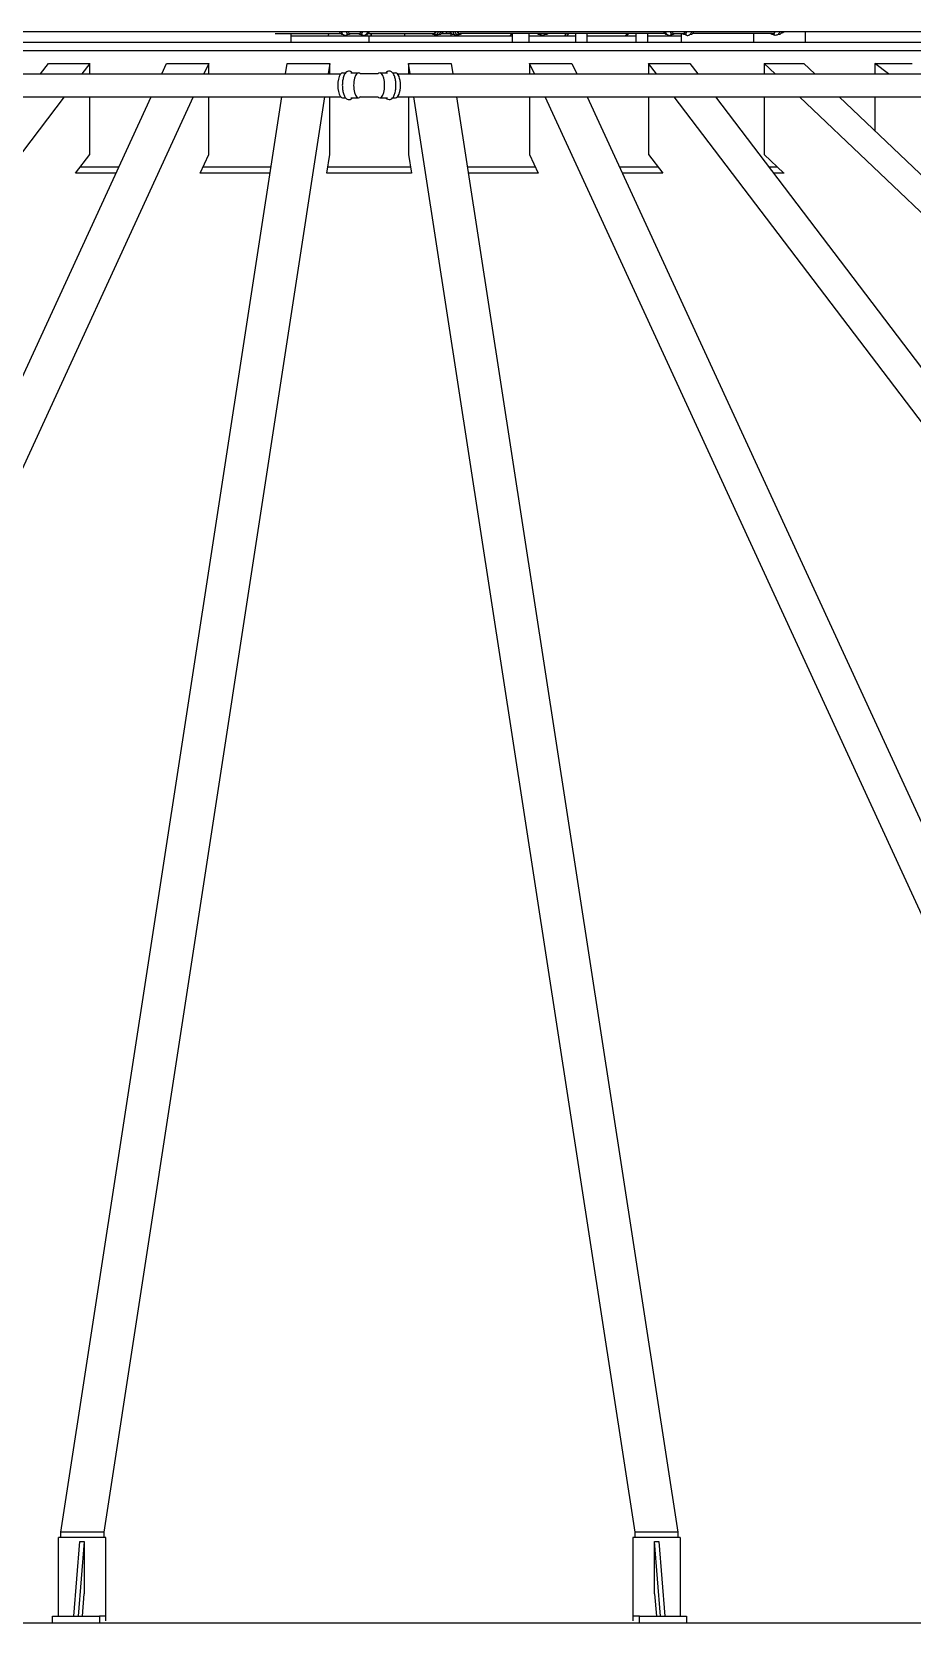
# Model space of a CAD drawing. Header units: millimetres. Extents: x 0 to 157650, y 0 to 89100.
# Drawn here: x 55755 to 57810, y 77245 to 80960 of the extents above; entities that cross this region are included whole.
import ezdxf

# ---------------------------------------------------------------- set-up
doc = ezdxf.new("R2010")
doc.units = ezdxf.units.MM
doc.header["$LTSCALE"] = 150
doc.layers.add('Visible', color=7, linetype='Continuous', lineweight=25)

msp = doc.modelspace()

# ---------------------------------------------------------------- linework, layer by layer
at = {"layer": 'Visible', "color": 9, "true_color": 0xc0c0c0}
for p, q in [((59148, 80960.4), (53989.1, 80960.4)), ((56322.4, 80956.4), (56475.3, 80956.4)), ((56359.5, 80956.4), (56359.5, 80935.4)), ((56541.8, 80950.4), (56359.5, 80950.4)), ((56447.7, 80956.4), (56445.6, 80950.4)), ((56479.5, 80954.6), (56480.5, 80954.6)), ((56489, 80954.6), (56495, 80954.6)), ((56497.5, 80956.4), (56518, 80956.4)), ((56497.5, 80956.4), (56518, 80956.4)), ((56499.2, 80956.4), (56499.1, 80956.4)), ((56516.3, 80956.4), (56516.4, 80956.4)), ((56520.5, 80954.6), (56526.5, 80954.6)), ((56535, 80954.6), (56536, 80954.6)), ((56536.8, 80954.7), (56536.8, 80950.4)), ((56540.2, 80956.4), (56691.8, 80956.4)), ((56541.8, 80935.4), (56541.8, 80950.4)), ((56875.6, 80950.4), (56541.8, 80950.4)), ((56546.8, 80950.4), (56546.8, 80956.4)), ((56546.9, 80956.4), (56546.9, 80950.4)), ((56626.3, 80950.4), (56624.5, 80956.4)), ((56691.8, 80954.6), (56696.5, 80954.6)), ((56705, 80954.6), (56707.3, 80954.6)), ((56713, 80957.5), (56710.9, 80955.9)), ((56711.6, 80956.4), (56722.2, 80956.4)), ((56711.6, 80956.4), (56722.2, 80956.4)), ((56722.2, 80956.4), (56734.2, 80956.4)), ((56734.2, 80956.4), (56722.2, 80956.4)), ((56733.3, 80956), (56731.6, 80950.4)), ((56732.8, 80957.5), (56734.9, 80955.9)), ((56732.8, 80956.4), (56733.5, 80955.9)), ((56737, 80954.6), (56738.5, 80954.6)), ((56738.5, 80954.6), (56740.8, 80954.6)), ((56741.1, 80950.4), (56741.9, 80953)), ((56749.3, 80954.6), (56754, 80954.6)), ((57231.8, 80956.4), (56754, 80956.4)), ((56874.3, 80956.4), (56870.8, 80950.4)), ((56875.6, 80956.4), (56875.6, 80935.4)), ((56915.1, 80956.4), (56915.1, 80935.4)), ((57023.5, 80950.4), (56915.1, 80950.4)), ((56939.2, 80954.6), (56944, 80954.6)), ((56952.5, 80954.6), (56954.8, 80954.6)), ((56958.9, 80956.4), (56958.9, 80956.4)), ((57002.1, 80956.4), (56997.3, 80950.4)), ((57003.2, 80950.4), (57008, 80956.4)), ((57023.5, 80956.4), (57023.5, 80935.4)), ((57050, 80956.4), (57050, 80935.4)), ((57165, 80950.4), (57050, 80950.4)), ((57144.8, 80956.4), (57139.1, 80950.4)), ((57142.2, 80950.4), (57147.9, 80956.4)), ((57165, 80956.4), (57165, 80935.4)), ((57191.5, 80956.4), (57191.5, 80935.4)), ((57270.8, 80950.4), (57191.5, 80950.4)), ((57237, 80954.6), (57236, 80954.6)), ((57251.5, 80954.6), (57245.5, 80954.6)), ((57254, 80956.4), (57274.5, 80956.4)), ((57254, 80956.4), (57274.5, 80956.4)), ((57255.7, 80956.4), (57255.7, 80956.4)), ((57270.8, 80956.4), (57270.8, 80935.4)), ((57272.8, 80956.4), (57272.9, 80956.4)), ((57283, 80954.6), (57277, 80954.6)), ((57292.6, 80954.6), (57291.5, 80954.6)), ((57483.5, 80956.4), (57296.7, 80956.4)), ((57439.1, 80956.4), (57439.1, 80935.4)), ((57483.5, 80954.6), (57488.3, 80954.6)), ((57496.8, 80954.6), (57499.1, 80954.6)), ((57505, 80958), (57503.2, 80956.4)), ((57560.4, 80935.4), (57560.4, 80960.4)), ((57905.9, 80935.4), (54313.7, 80935.4)), ((59142, 80916.4), (54322.2, 80916.4)), ((55775.1, 80862.4), (55793.7, 80886.8)), ((55793.7, 80886.8), (55889.8, 80886.8)), ((55889.8, 80886.8), (55871.2, 80862.4)), ((55889.8, 80862.4), (55889.8, 80886.8)), ((56057.8, 80862.4), (56069.1, 80886.8)), ((56069.1, 80886.8), (56167.7, 80886.8)), ((56167.7, 80886.8), (56156.4, 80862.4)), ((56167.7, 80862.4), (56167.7, 80886.8)), ((56346.6, 80862.4), (56350.4, 80886.8)), ((56350.4, 80886.8), (56450.2, 80886.8)), ((56450.2, 80886.8), (56446.5, 80862.4)), ((56450.2, 80862.4), (56450.2, 80886.8)), ((56634.1, 80886.8), (56733.9, 80886.8)), ((56637.9, 80862.4), (56634.1, 80886.8)), ((56634.1, 80886.8), (56634.1, 80862.4)), ((56733.9, 80886.8), (56737.7, 80862.4)), ((56916.6, 80886.8), (57015.2, 80886.8)), ((56927.9, 80862.4), (56916.6, 80886.8)), ((56916.6, 80886.8), (56916.6, 80862.4)), ((57015.2, 80886.8), (57026.5, 80862.4)), ((57194.5, 80886.8), (57290.6, 80886.8)), ((57213.1, 80862.4), (57194.5, 80886.8)), ((57194.5, 80886.8), (57194.5, 80862.4)), ((57290.6, 80886.8), (57309.2, 80862.4)), ((57464.1, 80886.8), (57556.5, 80886.8)), ((57489.8, 80862.4), (57464.1, 80886.8)), ((57464.1, 80886.8), (57464.1, 80862.4)), ((57556.5, 80886.8), (57582.2, 80862.4)), ((57722.2, 80886.8), (57809.7, 80886.8)), ((57754.6, 80862.4), (57722.2, 80886.8)), ((57722.2, 80886.8), (57722.2, 80862.4)), ((54460.9, 80862.4), (56475.8, 80862.4)), ((56480.1, 80864.7), (56487.2, 80864.7)), ((56499.4, 80864.7), (56517.1, 80864.7)), ((56521.9, 80862.4), (56519.9, 80863.8)), ((56563.4, 80862.4), (56520.7, 80862.4)), ((56562.1, 80862.4), (56564.2, 80863.8)), ((56567, 80864.7), (56584.6, 80864.7)), ((56596.9, 80864.7), (56603.9, 80864.7)), ((56608.3, 80862.4), (58623.2, 80862.4)), ((55830.2, 80808.4), (53282.4, 77458.2)), ((54460.9, 80808.4), (56475.8, 80808.4)), ((54491.6, 77458.2), (56033, 80808.4)), ((56131.6, 80808.4), (54590.2, 77458.2)), ((55822.6, 77458.2), (56338.3, 80808.4)), ((55889.8, 80674), (55889.8, 80808.4)), ((56438.1, 80808.4), (55922.5, 77458.2)), ((56167.7, 80674), (56167.7, 80808.4)), ((56450.2, 80674), (56450.2, 80808.4)), ((56480.1, 80806.1), (56487.2, 80806.1)), ((56499.4, 80806.1), (56517.1, 80806.1)), ((56521.9, 80808.4), (56519.9, 80807)), ((56520.7, 80808.4), (56563.4, 80808.4)), ((56562.1, 80808.4), (56564.2, 80807)), ((56567, 80806.1), (56584.6, 80806.1)), ((56596.9, 80806.1), (56603.9, 80806.1)), ((56608.3, 80808.4), (58623.2, 80808.4)), ((56634.1, 80808.4), (56634.1, 80674)), ((57162.7, 77458.2), (56646.2, 80808.4)), ((56746, 80808.4), (57262.6, 77458.2)), ((56916.6, 80808.4), (56916.6, 80674)), ((58495, 77458.2), (56952.7, 80808.4)), ((57051.3, 80808.4), (58593.6, 77458.2)), ((57194.5, 80808.4), (57194.5, 80674)), ((59802.7, 77458.2), (57254.1, 80808.4)), ((57350.2, 80808.4), (59898.8, 77458.2)), ((57464.1, 80808.4), (57464.1, 80674)), ((61069.4, 77458.2), (57546.6, 80808.4)), ((57639, 80808.4), (61161.8, 77458.2)), ((57722.2, 80808.4), (57722.2, 80729.3)), ((55856.7, 80630.4), (55889.8, 80674)), ((56147.6, 80630.4), (56167.7, 80674)), ((56443.5, 80630.4), (56450.2, 80674)), ((56634.1, 80674), (56640.8, 80630.4)), ((56916.6, 80674), (56936.7, 80630.4)), ((57194.5, 80674), (57227.6, 80630.4)), ((57464.1, 80674), (57510, 80630.4)), ((55951.1, 80630.4), (55856.3, 80630.4)), ((55957.5, 80644.4), (55867.3, 80644.4)), ((56310.9, 80630.4), (56147.4, 80630.4)), ((56313.1, 80644.4), (56154, 80644.4)), ((56640.9, 80630.4), (56443.4, 80630.4)), ((56638.6, 80644.4), (56445.7, 80644.4)), ((56930.3, 80644.4), (56771.3, 80644.4)), ((56936.9, 80630.4), (56773.5, 80630.4)), ((57217, 80644.4), (57126.8, 80644.4)), ((57228, 80630.4), (57133.3, 80630.4)), ((57495.2, 80644.4), (57475, 80644.4)), ((57510.5, 80630.4), (57485.6, 80630.4)), ((55922.5, 77458.2), (55822.6, 77458.2)), ((55822.6, 77445.4), (55822.6, 77458.2)), ((55922.5, 77458.2), (55922.5, 77445.4)), ((57262.6, 77458.2), (57162.7, 77458.2)), ((57162.7, 77445.4), (57162.7, 77458.2)), ((57262.6, 77458.2), (57262.6, 77445.4)), ((55926.6, 77445.4), (55816.7, 77445.4)), ((55816.7, 77261.4), (55816.7, 77445.4)), ((55852.9, 77261.4), (55866.7, 77436.4)), ((55876.6, 77436.4), (55862.9, 77261.4)), ((55866.7, 77436.4), (55876.6, 77436.4)), ((55876.6, 77436.4), (55876.6, 77313.5)), ((55927.5, 77445.4), (55926.6, 77445.4)), ((55926.6, 77445.4), (55926.6, 77261.4)), ((55927.5, 77251.1), (55927.5, 77445.4)), ((57157.7, 77445.4), (57157.7, 77251.1)), ((57158.6, 77445.4), (57157.7, 77445.4)), ((57268.4, 77445.4), (57158.6, 77445.4)), ((57158.6, 77261.4), (57158.6, 77445.4)), ((57208.5, 77436.4), (57218.5, 77436.4)), ((57222.3, 77261.4), (57208.5, 77436.4)), ((57208.5, 77313.5), (57208.5, 77436.4)), ((57218.5, 77436.4), (57232.3, 77261.4)), ((57268.4, 77445.4), (57268.4, 77261.4)), ((55872.6, 77261.4), (55876.6, 77313.5)), ((57208.5, 77313.5), (57212.6, 77261.4)), ((55802.5, 77245.4), (54549.9, 77245.4)), ((55802.5, 77261.4), (55912.3, 77261.4)), ((55802.5, 77245.4), (55802.5, 77261.4)), ((55912.3, 77245.4), (55802.5, 77245.4)), ((55926.6, 77261.4), (55912.3, 77261.4)), ((55912.3, 77261.4), (55912.3, 77245.4)), ((57172.9, 77245.4), (55912.3, 77245.4)), ((55912.3, 77245.4), (55912.3, 77245.4)), ((57172.9, 77261.4), (57158.6, 77261.4)), ((57172.9, 77261.4), (57282.7, 77261.4)), ((57172.9, 77245.4), (57172.9, 77261.4)), ((57282.7, 77245.4), (57172.9, 77245.4)), ((57172.9, 77245.4), (57172.9, 77245.4)), ((57282.7, 77261.4), (57282.7, 77245.4)), ((58535.3, 77245.4), (57282.7, 77245.4))]:
    msp.add_line(p, q, dxfattribs=at)
for centre, major_axis, ratio, start_param, end_param in [((56479.5, 80965.4), (0, -10.7), 0.707339, 5.196155, 6.283185), ((56495, 80965.4), (0, -10.7), 0.707339, 5.196155, 6.856206), ((56520.5, 80965.4), (0, -10.7), 0.706874, 5.711012, 7.370216), ((56536, 80965.4), (0, -10.8), 0.706874, 0, 1.08703), ((56691.8, 80965.4), (0, -10.7), 0.706874, 5.704549, 7.370216), ((56691.8, 80965.4), (0, -9), 0.706874, 0, 0.981765), ((56696.9, 80965.4), (0, -11.2), 0.706874, 5.983927, 7.393428), ((56707.3, 80965.4), (0, -10.8), 0.706874, 0, 1.08703), ((56710, 80965.4), (0, -9), 0.706874, 0.492309, 0.981765), ((56722.2, 80965.4), (0, -9), 0.000465, 5.30142, 6.283185), ((56722.2, 80965.4), (0, 9), 0.000465, 2.159827, 3.141593), ((56735.8, 80965.4), (0, -9), 0.707339, 5.30142, 5.79017), ((56738.5, 80965.4), (0, -10.8), 0.707339, 5.196155, 6.283185), ((56737, 80965.4), (0, -10.8), 0.706874, 5.790876, 6.375668), ((56748.9, 80965.4), (0, -11.2), 0.707339, 5.172943, 6.582443), ((56754, 80965.4), (0, -10.8), 0.707339, 5.196155, 6.861821), ((56754, 80965.4), (0, -9), 0.707339, 5.30142, 6.283185), ((56939.2, 80965.4), (0, -10.8), 0.706874, 5.704549, 6.861821), ((56954.8, 80965.4), (0, -10.8), 0.706874, 0, 0.578636), ((57236, 80965.4), (0, -10.7), 0.707339, 5.196155, 6.283185), ((57251.5, 80965.4), (0, -10.7), 0.707339, 5.196155, 6.856206), ((57277, 80965.4), (0, -10.7), 0.706874, 5.711012, 7.370216), ((57292.6, 80965.4), (0, -10.7), 0.706874, 0, 1.08703), ((57483.5, 80965.4), (0, -10.8), 0.706874, 5.704549, 7.370216), ((57483.5, 80965.4), (0, -9), 0.706874, 0, 0.981765), ((57499.1, 80965.4), (0, -10.8), 0.706874, 0, 1.08703), ((56480.1, 80835.4), (0, 29.3), 0.382683, 0, 3.141593), ((56517.1, 80835.4), (0, 29.3), 0.382683, 6.033433, 9.67453), ((56567, 80835.4), (0, 29.3), 0.382683, 2.891841, 6.532937), ((56603.9, 80835.4), (0, 29.3), 0.382683, 3.141593, 6.283185)]:
    msp.add_ellipse(centre, major_axis=major_axis, ratio=ratio, start_param=start_param, end_param=end_param, dxfattribs=at)
for points, knots in [([(56477, 80960.4), (56477.4, 80959.1), (56478, 80957.8), (56479.5, 80955.6), (56480.4, 80954.6), (56482.4, 80953.2), (56483.5, 80952.7), (56485.7, 80952.1), (56486.7, 80952.1), (56488.8, 80952.4), (56489.8, 80952.7), (56491.4, 80953.6), (56492.1, 80954.1), (56492.7, 80954.6)], [3.557258, 3.557258, 3.557258, 3.557258, 3.899429, 3.899429, 4.238508, 4.238508, 4.542609, 4.542609, 4.812847, 4.812847, 5.079033, 5.079033, 5.291451, 5.291451, 5.291451, 5.291451]), ([(56492.5, 80960.4), (56492.6, 80960.2), (56492.6, 80960.1), (56493.2, 80959), (56493.8, 80958.2), (56495.2, 80957), (56496, 80956.6), (56497, 80956.4), (56497.3, 80956.4), (56497.5, 80956.4)], [-5.1612148, -5.1612148, -5.1612148, -5.1612148, -5.1016786, -5.1016786, -4.7434859, -4.7434859, -4.3836098, -4.3836098, -4.2713489, -4.2713489, -4.2713489, -4.2713489]), ([(56518, 80956.4), (56518.1, 80956.4), (56518.2, 80956.4), (56519.1, 80956.5), (56519.8, 80956.7), (56521.2, 80957.7), (56521.8, 80958.3), (56522.6, 80959.5), (56522.8, 80960), (56523, 80960.4)], [-1.4217242, -1.4217242, -1.4217242, -1.4217242, -1.3724739, -1.3724739, -1.0355417, -1.0355417, -0.6944712, -0.6944712, -0.5320478, -0.5320478, -0.5320478, -0.5320478]), ([(56522.8, 80954.6), (56522.9, 80954.6), (56523, 80954.5), (56524, 80953.6), (56525.1, 80953), (56527.2, 80952.3), (56528.3, 80952.1), (56530.4, 80952.2), (56531.4, 80952.5), (56533.4, 80953.3), (56534.3, 80954), (56536, 80955.6), (56536.7, 80956.6), (56537.8, 80958.5), (56538.2, 80959.4), (56538.5, 80960.4)], [2.562625, 2.562625, 2.562625, 2.562625, 2.594463, 2.594463, 2.907865, 2.907865, 3.183357, 3.183357, 3.447574, 3.447574, 3.730634, 3.730634, 4.049078, 4.049078, 4.296672, 4.296672, 4.296672, 4.296672]), ([(56708.5, 80960.4), (56708, 80959.1), (56707.5, 80957.8), (56706, 80955.6), (56705.1, 80954.7), (56703.1, 80953.2), (56702, 80952.7), (56699.9, 80952.1), (56698.8, 80952.1), (56696.7, 80952.4), (56695.8, 80952.7), (56694.1, 80953.6), (56693.5, 80954.1), (56692.9, 80954.6)], [3.55539, 3.55539, 3.55539, 3.55539, 3.895625, 3.895625, 4.234073, 4.234073, 4.539908, 4.539908, 4.812531, 4.812531, 5.080968, 5.080968, 5.294099, 5.294099, 5.294099, 5.294099]), ([(56737.3, 80960.4), (56737.7, 80959.1), (56738.3, 80957.8), (56739.8, 80955.6), (56740.7, 80954.7), (56742.7, 80953.2), (56743.7, 80952.7), (56745.9, 80952.1), (56747, 80952.1), (56749, 80952.4), (56750, 80952.7), (56751.7, 80953.6), (56752.3, 80954.1), (56752.9, 80954.6)], [3.555343, 3.555343, 3.555343, 3.555343, 3.895596, 3.895596, 4.233988, 4.233988, 4.539834, 4.539834, 4.812558, 4.812558, 5.081104, 5.081104, 5.294187, 5.294187, 5.294187, 5.294187]), ([(56746.2, 80952.2), (56745.5, 80952.1), (56744.9, 80952.1), (56743.3, 80952.4), (56742.3, 80952.7), (56740.7, 80953.6), (56740, 80954.1), (56739.4, 80954.6)], [4.6518463, 4.6518463, 4.6518463, 4.6518463, 4.8125306, 4.8125306, 5.0809679, 5.0809679, 5.294099, 5.294099, 5.294099, 5.294099]), ([(56954, 80956.4), (56953.5, 80955.7), (56952.9, 80955), (56951.3, 80953.6), (56950.2, 80953), (56948, 80952.3), (56947, 80952.1), (56944.9, 80952.2), (56943.8, 80952.5), (56941.9, 80953.3), (56941.1, 80953.9), (56940.3, 80954.6)], [2.36258, 2.36258, 2.36258, 2.36258, 2.594463, 2.594463, 2.907865, 2.907865, 3.183357, 3.183357, 3.447574, 3.447574, 3.720561, 3.720561, 3.720561, 3.720561]), ([(57233.5, 80960.4), (57233.9, 80959.2), (57234.5, 80958), (57235.9, 80955.8), (57236.7, 80954.8), (57238.7, 80953.3), (57239.8, 80952.7), (57241.7, 80952.2), (57242.4, 80952.1), (57243.1, 80952.1)], [5.128055, 5.128055, 5.128055, 5.128055, 5.447577, 5.447577, 5.788083, 5.788083, 6.094916, 6.094916, 6.283185, 6.283185, 6.283185, 6.283185]), ([(57243.1, 80952.1), (57244.2, 80952.1), (57245.2, 80952.3), (57247.2, 80953.1), (57248.1, 80953.7), (57249, 80954.5), (57249.1, 80954.6), (57249.2, 80954.6)], [0, 0, 0, 0, 0.2639435, 0.2639435, 0.5425041, 0.5425041, 0.5790616, 0.5790616, 0.5790616, 0.5790616]), ([(57249, 80960.4), (57249.1, 80960.2), (57249.2, 80960.1), (57249.7, 80959), (57250.3, 80958.2), (57251.7, 80957), (57252.5, 80956.6), (57253.5, 80956.4), (57253.8, 80956.4), (57254, 80956.4)], [-5.1612148, -5.1612148, -5.1612148, -5.1612148, -5.1016786, -5.1016786, -4.7434859, -4.7434859, -4.3836098, -4.3836098, -4.2713489, -4.2713489, -4.2713489, -4.2713489]), ([(57274.5, 80956.4), (57274.6, 80956.4), (57274.7, 80956.4), (57275.6, 80956.5), (57276.3, 80956.7), (57277.7, 80957.7), (57278.3, 80958.3), (57279.1, 80959.5), (57279.3, 80960), (57279.5, 80960.4)], [-1.4217242, -1.4217242, -1.4217242, -1.4217242, -1.3724739, -1.3724739, -1.0355417, -1.0355417, -0.6944712, -0.6944712, -0.5320478, -0.5320478, -0.5320478, -0.5320478]), ([(57279.3, 80954.6), (57279.5, 80954.5), (57279.6, 80954.4), (57280.7, 80953.5), (57281.8, 80952.9), (57284, 80952.2), (57285, 80952.1), (57287.1, 80952.3), (57288.1, 80952.5), (57290.1, 80953.5), (57291, 80954.1), (57292.6, 80955.8), (57293.4, 80956.8), (57294.4, 80958.7), (57294.7, 80959.5), (57295, 80960.4)], [0.991828, 0.991828, 0.991828, 0.991828, 1.045358, 1.045358, 1.356056, 1.356056, 1.629812, 1.629812, 1.894419, 1.894419, 2.17952, 2.17952, 2.50023, 2.50023, 2.725876, 2.725876, 2.725876, 2.725876]), ([(57500.3, 80960.4), (57500, 80959.4), (57499.5, 80958.4), (57498.4, 80956.3), (57497.5, 80955.3), (57495.6, 80953.6), (57494.5, 80953), (57492.4, 80952.3), (57491.3, 80952.1), (57489.2, 80952.2), (57488.2, 80952.5), (57486.3, 80953.3), (57485.4, 80953.9), (57484.6, 80954.6)], [1.986513, 1.986513, 1.986513, 1.986513, 2.250908, 2.250908, 2.594463, 2.594463, 2.907865, 2.907865, 3.183357, 3.183357, 3.447574, 3.447574, 3.720561, 3.720561, 3.720561, 3.720561]), ([(57504, 80957.1), (57505.6, 80957.5), (57507.2, 80958.2), (57509.3, 80959.4), (57510, 80959.9), (57510.6, 80960.4)], [3.3369986, 3.3369986, 3.3369986, 3.3369986, 3.5365724, 3.5365724, 3.636183, 3.636183, 3.636183, 3.636183]), ([(57510.6, 80960.4), (57509.4, 80959.5), (57508.2, 80958.7), (57505.9, 80957.7), (57505, 80957.3), (57504, 80957.1)], [2.6470023, 2.6470023, 2.6470023, 2.6470023, 2.8274334, 2.8274334, 2.9461867, 2.9461867, 2.9461867, 2.9461867]), ([(57506.8, 80960.4), (57506.5, 80960), (57506.3, 80959.6), (57505.8, 80958.7), (57505.4, 80958.4), (57505, 80958)], [-0.8546731, -0.8546731, -0.8546731, -0.8546731, -0.6944712, -0.6944712, -0.5026952, -0.5026952, -0.5026952, -0.5026952]), ([(56502.8, 80864.7), (56501.7, 80866), (56500.3, 80867.1), (56497.2, 80868.5), (56495.5, 80868.7), (56492.4, 80868.3), (56491.1, 80867.8), (56488.4, 80866.1), (56487.1, 80864.8), (56484.5, 80861.1), (56483.3, 80858.6), (56481.4, 80852.7), (56480.7, 80849.5), (56479.7, 80842.8), (56479.5, 80839.4), (56479.4, 80832.5), (56479.6, 80829.1), (56480.4, 80822.6), (56481.1, 80819.4), (56482.8, 80813.6), (56483.9, 80811), (56486.7, 80806.4), (56488.5, 80804.4), (56492.4, 80802.4), (56494.2, 80802.1), (56497.3, 80802.4), (56498.7, 80802.9), (56501, 80804.3), (56502, 80805.1), (56502.8, 80806.1)], [1.163551, 1.163551, 1.163551, 1.163551, 1.402279, 1.402279, 1.621234, 1.621234, 1.810125, 1.810125, 2.061332, 2.061332, 2.424538, 2.424538, 2.782151, 2.782151, 3.123268, 3.123268, 3.460084, 3.460084, 3.80022, 3.80022, 4.154032, 4.154032, 4.525411, 4.525411, 4.751878, 4.751878, 4.939621, 4.939621, 5.119634, 5.119634, 5.119634, 5.119634]), ([(56589.1, 80868.6), (56587.6, 80868.6), (56586.2, 80868.2), (56583.5, 80866.9), (56582.3, 80865.9), (56581.2, 80864.7)], [0, 0, 0, 0, 0.1859253, 0.1859253, 0.4072448, 0.4072448, 0.4072448, 0.4072448]), ([(56581.2, 80806.1), (56581.8, 80805.4), (56582.5, 80804.8), (56584.7, 80803.1), (56586.7, 80802.3), (56590.3, 80802.2), (56591.7, 80802.5), (56594.4, 80803.8), (56595.7, 80804.8), (56598.4, 80807.7), (56599.6, 80809.9), (56601.8, 80815.1), (56602.7, 80818.2), (56604, 80824.7), (56604.4, 80828.1), (56604.7, 80835), (56604.7, 80838.4), (56604.1, 80845.1), (56603.6, 80848.3), (56602.2, 80854.4), (56601.2, 80857.3), (56598.8, 80862.3), (56597.3, 80864.6), (56594.5, 80866.9), (56593.6, 80867.4), (56591.5, 80868.3), (56590.3, 80868.6), (56589.1, 80868.6)], [2.734348, 2.734348, 2.734348, 2.734348, 2.85613, 2.85613, 3.132107, 3.132107, 3.318137, 3.318137, 3.540272, 3.540272, 3.874746, 3.874746, 4.241024, 4.241024, 4.585652, 4.585652, 4.922959, 4.922959, 5.261171, 5.261171, 5.609047, 5.609047, 5.979124, 5.979124, 6.122267, 6.122267, 6.283185, 6.283185, 6.283185, 6.283185])]:
    msp.add_open_spline(points, degree=3, knots=knots, dxfattribs=at)

doc.saveas('drawing.dxf')
